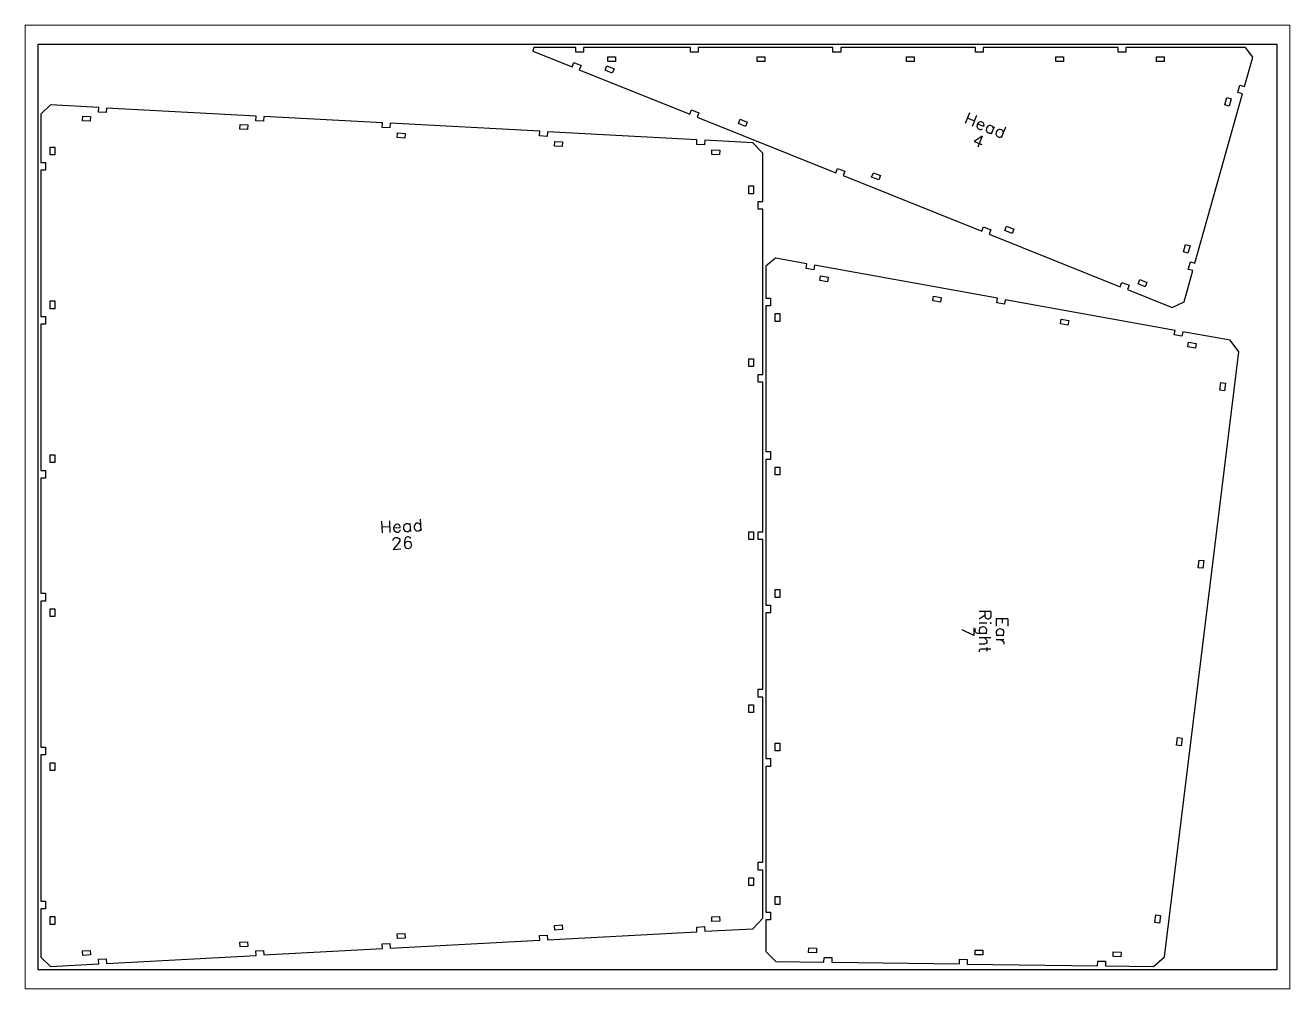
# Paper-space layout 'Layout' of a CAD drawing. Header units: millimetres, sheet in inches. Extents: x 0 to 10.5, y 0 to 8.
# The model-space entities are those that its viewports show. They can reach past a viewport. Long polylines and large blocks are cut down to what shows.
import ezdxf

# ---------------------------------------------------------------- set-up
doc = ezdxf.new("R2010")
doc.units = ezdxf.units.MM
doc.header["$MEASUREMENT"] = 0
for name, color, linetype, true_color in [('ear_right_cuts', 7, 'Continuous', 0xffffff), ('ear_right_marks', 7, 'Continuous', 0xffffff), ('head_cuts', 7, 'Continuous', 0xffffff), ('head_marks', 7, 'Continuous', 0xffffff), ('Sheet', 18, 'Continuous', 0x000000)]:
    doc.layers.add(name, color=color, linetype=linetype, true_color=true_color)

msp = doc.modelspace()

# ---------------------------------------------------------------- linework, layer by layer
at = {"layer": 'ear_right_cuts', "color": 7, "true_color": 0xffffff}
for points in [[(469.93, 453.81), (469.93, 433.3), (472.93, 433.3), (472.93, 428.3), (469.93, 428.3), (469.93, 334.24), (472.93, 334.24), (472.93, 329.24), (469.93, 329.24), (469.93, 235.18), (472.93, 235.18), (472.93, 230.18), (469.93, 230.18), (469.94, 136.12), (472.94, 136.12), (472.94, 131.12), (469.94, 131.12), (469.94, 37.06), (472.94, 37.06), (472.94, 32.06), (469.94, 32.06), (469.94, 11.64), (476.29, 5.2), (507.44, 4.79), (507.48, 7.79), (512.48, 7.73), (512.44, 4.73), (594.87, 3.65), (594.91, 6.65), (599.91, 6.58), (599.87, 3.58), (684.03, 2.48), (684.07, 5.47), (689.07, 5.41), (689.03, 2.41), (720.18, 2), (727.3, 8.22), (775.07, 398.65), (769.59, 406.08), (738.93, 411.61), (738.4, 408.66), (733.48, 409.55), (734.01, 412.5), (624.37, 432.29), (623.84, 429.33), (618.92, 430.22), (619.45, 433.17), (501.38, 454.48), (500.84, 451.53), (495.92, 452.42), (496.46, 455.37), (476.18, 459.03)], [(510.15, 446.8), (509.62, 443.85), (504.7, 444.74), (505.23, 447.69)], [(583.13, 433.63), (582.6, 430.68), (577.68, 431.57), (578.21, 434.52)], [(475.93, 423.3), (478.93, 423.3), (478.93, 418.3), (475.93, 418.3)], [(665.42, 418.78), (664.89, 415.83), (659.97, 416.72), (660.5, 419.67)], [(747.71, 403.93), (747.18, 400.98), (742.26, 401.87), (742.79, 404.82)], [(765.94, 373.42), (762.96, 373.79), (763.56, 378.75), (766.54, 378.39)], [(475.93, 324.24), (478.93, 324.24), (478.93, 319.24), (475.93, 319.24)], [(751.93, 258.93), (748.95, 259.29), (749.56, 264.26), (752.54, 263.89)], [(475.93, 245.18), (478.93, 245.18), (478.93, 240.18), (475.93, 240.18)], [(737.92, 144.44), (734.94, 144.8), (735.55, 149.76), (738.53, 149.4)], [(475.94, 146.12), (478.94, 146.12), (478.94, 141.12), (475.94, 141.12)], [(475.94, 47.06), (478.94, 47.06), (478.94, 42.06), (475.94, 42.06)], [(723.91, 29.94), (720.94, 30.31), (721.54, 35.27), (724.52, 34.91)], [(497.52, 10.93), (497.56, 13.92), (502.56, 13.86), (502.52, 10.86)], [(604.95, 9.51), (604.99, 12.51), (609.99, 12.45), (609.95, 9.45)], [(694.11, 8.34), (694.15, 11.34), (699.15, 11.28), (699.11, 8.28)]]:
    msp.add_lwpolyline(points, close=True, dxfattribs=at)
at = {"layer": 'ear_right_marks', "color": 7, "true_color": 0xffffff}
for points in [[(615.05, 231.13), (607.55, 231.13)], [(611.48, 228.63), (607.55, 226.13)], [(611.48, 227.91), (611.48, 231.13)], [(615.05, 231.13), (615.05, 227.91)], [(604.05, 220.59), (604.05, 215.59)], [(612.55, 223.63), (607.55, 223.63)], [(608.62, 220.77), (607.91, 220.06)], [(609.69, 221.13), (608.62, 220.77)], [(610.41, 221.13), (609.69, 221.13)], [(611.48, 220.77), (610.41, 221.13)], [(611.84, 226.84), (611.48, 227.91)], [(612.19, 220.06), (611.48, 220.77)], [(612.19, 226.48), (611.84, 226.84)], [(612.91, 226.13), (612.19, 226.48)], [(613.62, 226.13), (612.91, 226.13)], [(614.34, 226.48), (613.62, 226.13)], [(614.69, 226.84), (614.34, 226.48)], [(615.05, 227.91), (614.69, 226.84)], [(615.05, 223.98), (614.69, 223.63)], [(614.69, 223.63), (615.05, 223.27)], [(615.41, 223.63), (615.05, 223.98)], [(615.05, 223.27), (615.41, 223.63)], [(626.05, 226.31), (618.55, 226.31)], [(618.55, 226.31), (618.55, 221.66)], [(622.48, 226.31), (622.48, 223.45)], [(626.05, 226.31), (626.05, 221.66)], [(604.05, 215.59), (596.55, 219.16)], [(605.05, 219.34), (605.41, 220.06)], [(605.05, 218.27), (605.05, 219.34)], [(605.41, 217.56), (605.05, 218.27)], [(605.76, 217.2), (605.41, 217.56)], [(606.84, 216.84), (605.76, 217.2)], [(612.55, 216.84), (606.84, 216.84)], [(607.91, 220.06), (607.55, 219.34)], [(607.55, 219.34), (607.55, 218.27)], [(607.55, 218.27), (607.91, 217.56)], [(615.05, 213.98), (607.55, 213.98)], [(607.91, 217.56), (608.62, 216.84)], [(611.12, 213.98), (612.19, 212.91)], [(611.48, 216.84), (612.19, 217.56)], [(612.55, 219.34), (612.19, 220.06)], [(612.19, 217.56), (612.55, 218.27)], [(612.19, 212.91), (612.55, 212.2)], [(612.55, 218.27), (612.55, 219.34)], [(612.55, 212.2), (612.55, 211.13)], [(618.91, 218.81), (618.55, 218.09)], [(618.55, 218.09), (618.55, 217.02)], [(618.55, 217.02), (618.91, 216.31)], [(623.55, 215.59), (618.55, 215.59)], [(623.55, 212.73), (618.55, 212.73)], [(619.62, 219.52), (618.91, 218.81)], [(618.91, 216.31), (619.62, 215.59)], [(620.69, 219.88), (619.62, 219.52)], [(621.41, 219.88), (620.69, 219.88)], [(622.48, 219.52), (621.41, 219.88)], [(621.41, 212.73), (622.48, 212.38)], [(623.19, 218.81), (622.48, 219.52)], [(622.48, 215.59), (623.19, 216.31)], [(622.48, 212.38), (623.19, 211.66)], [(623.55, 218.09), (623.19, 218.81)], [(623.19, 216.31), (623.55, 217.02)], [(623.55, 217.02), (623.55, 218.09)], [(611.12, 210.06), (607.55, 210.06)], [(607.91, 206.48), (607.55, 205.77)], [(607.55, 205.77), (607.55, 205.06)], [(608.98, 206.84), (607.91, 206.48)], [(615.05, 206.84), (608.98, 206.84)], [(612.19, 210.41), (611.12, 210.06)], [(612.55, 211.13), (612.19, 210.41)], [(612.55, 207.91), (612.55, 205.41)], [(623.19, 211.66), (623.55, 210.95)], [(623.55, 210.95), (623.55, 209.88)]]:
    msp.add_lwpolyline(points, dxfattribs=at)
at = {"layer": 'head_cuts', "color": 7, "true_color": 0xffffff}
for points in [[(319.64, 592.64), (344.91, 582.5), (346.03, 585.28), (350.67, 583.42), (349.55, 580.64), (420.89, 552.02), (422.01, 554.81), (426.65, 552.95), (425.54, 550.16), (515.09, 514.24), (516.21, 517.02), (520.85, 515.16), (519.74, 512.38), (609.29, 476.45), (610.41, 479.24), (615.05, 477.38), (613.94, 474.59), (698.62, 440.63), (699.73, 443.41), (704.38, 441.55), (703.26, 438.76), (732.17, 427.17), (739.78, 430.92), (745.43, 451.04), (742.54, 451.85), (743.89, 456.67), (746.78, 455.85), (777.45, 565.14), (774.56, 565.95), (775.91, 570.76), (778.8, 569.95), (784.11, 588.89), (779.48, 595), (702.19, 595), (702.19, 592), (697.19, 592), (697.19, 595), (610.22, 595), (610.22, 592), (605.22, 592), (605.22, 595), (518.24, 595), (518.24, 592), (513.24, 592), (513.24, 595), (426.27, 595), (426.27, 592), (421.27, 592), (421.27, 595), (352.32, 595), (352.32, 592), (347.32, 592), (347.32, 595), (320.1, 595)], [(372.86, 589), (372.86, 586), (367.86, 586), (367.86, 589)], [(469.23, 589), (469.23, 586), (464.23, 586), (464.23, 589)], [(565.6, 589), (565.6, 586), (560.6, 586), (560.6, 589)], [(661.96, 589), (661.96, 586), (656.96, 586), (656.96, 589)], [(726.99, 589), (726.99, 586), (721.99, 586), (721.99, 589)], [(366.2, 580.42), (367.32, 583.21), (371.96, 581.35), (370.84, 578.56)], [(8.34, 2), (39.45, 3.67), (39.28, 6.67), (44.28, 6.94), (44.44, 3.94), (140.95, 9.13), (140.79, 12.13), (145.78, 12.4), (145.94, 9.4), (222.48, 13.52), (222.32, 16.51), (227.31, 16.78), (227.48, 13.79), (323.99, 18.98), (323.83, 21.97), (328.82, 22.24), (328.98, 19.24), (425.49, 24.43), (425.33, 27.43), (430.32, 27.7), (430.48, 24.7), (461.59, 26.38), (467.93, 33.07), (467.93, 64.22), (464.93, 64.22), (464.93, 69.22), (467.93, 69.22), (467.93, 175.84), (464.93, 175.84), (464.93, 180.84), (467.93, 180.84), (467.93, 277.46), (464.93, 277.46), (464.93, 282.46), (467.93, 282.46), (467.93, 379.08), (464.93, 379.08), (464.93, 384.08), (467.93, 384.08), (467.93, 490.7), (464.93, 490.7), (464.93, 495.7), (467.93, 495.7), (467.93, 526.85), (461.59, 533.54), (430.48, 535.22), (430.32, 532.22), (425.33, 532.49), (425.49, 535.49), (328.98, 540.68), (328.82, 537.68), (323.83, 537.95), (323.99, 540.94), (227.48, 546.14), (227.31, 543.14), (222.32, 543.41), (222.48, 546.4), (145.94, 550.52), (145.78, 547.52), (140.79, 547.79), (140.95, 550.79), (44.44, 555.98), (44.28, 552.98), (39.28, 553.25), (39.45, 556.25), (8.34, 557.92), (2, 551.91), (2, 520.76), (5, 520.76), (5, 515.76), (2, 515.76), (2, 421.44), (5, 421.44), (5, 416.44), (2, 416.44), (2, 322.12), (5, 322.12), (5, 317.12), (2, 317.12), (2, 242.8), (5, 242.8), (5, 237.8), (2, 237.8), (2, 143.48), (5, 143.48), (5, 138.48), (2, 138.48), (2, 44.16), (5, 44.16), (5, 39.16), (2, 39.16), (2, 8.01)], [(768.97, 557.13), (766.08, 557.94), (767.43, 562.75), (770.32, 561.94)], [(34.13, 550.53), (33.97, 547.53), (28.98, 547.8), (29.14, 550.79)], [(452.19, 545.94), (453.3, 548.72), (457.94, 546.86), (456.83, 544.07)], [(135.63, 545.07), (135.47, 542.07), (130.48, 542.34), (130.64, 545.33)], [(237.14, 539.61), (236.98, 536.61), (231.98, 536.88), (232.15, 539.88)], [(8, 530.76), (11, 530.76), (11, 525.76), (8, 525.76)], [(338.64, 534.15), (338.48, 531.15), (333.49, 531.42), (333.65, 534.42)], [(440.15, 528.69), (439.99, 525.69), (434.99, 525.96), (435.15, 528.96)], [(538.17, 511.45), (539.29, 514.23), (543.93, 512.37), (542.81, 509.59)], [(461.93, 500.7), (458.93, 500.7), (458.93, 505.7), (461.93, 505.7)], [(624.15, 476.96), (625.27, 479.74), (629.91, 477.88), (628.79, 475.1)], [(742.35, 462.29), (739.46, 463.1), (740.81, 467.91), (743.7, 467.1)], [(710.13, 442.47), (711.25, 445.26), (715.89, 443.4), (714.77, 440.61)], [(8, 431.44), (11, 431.44), (11, 426.44), (8, 426.44)], [(461.93, 389.08), (458.93, 389.08), (458.93, 394.08), (461.93, 394.08)], [(8, 332.12), (11, 332.12), (11, 327.12), (8, 327.12)], [(461.93, 277.46), (458.93, 277.46), (458.93, 282.46), (461.93, 282.46)], [(8, 232.8), (11, 232.8), (11, 227.8), (8, 227.8)], [(461.93, 165.84), (458.93, 165.84), (458.93, 170.84), (461.93, 170.84)], [(8, 133.48), (11, 133.48), (11, 128.48), (8, 128.48)], [(461.93, 54.22), (458.93, 54.22), (458.93, 59.22), (461.93, 59.22)], [(8, 34.16), (11, 34.16), (11, 29.16), (8, 29.16)], [(435.15, 30.96), (434.99, 33.96), (439.99, 34.23), (440.15, 31.23)], [(333.65, 25.5), (333.49, 28.5), (338.48, 28.77), (338.64, 25.77)], [(130.64, 14.59), (130.48, 17.58), (135.47, 17.85), (135.63, 14.85)], [(232.15, 20.05), (231.98, 23.04), (236.98, 23.31), (237.14, 20.31)], [(29.14, 9.13), (28.98, 12.12), (33.97, 12.39), (34.13, 9.4)]]:
    msp.add_lwpolyline(points, close=True, dxfattribs=at)
at = {"layer": 'head_marks', "color": 7, "true_color": 0xffffff}
for points in [[(601.28, 552.9), (598.49, 545.94)], [(599.95, 549.58), (604.59, 547.72)], [(605.92, 551.04), (603.13, 544.08)], [(608.17, 547.06), (607.25, 546.66)], [(608.97, 547.12), (608.17, 547.06)], [(609.96, 546.72), (608.97, 547.12)], [(610.49, 546.12), (609.96, 546.72)], [(606.25, 545.13), (606.18, 544.01)], [(606.18, 544.01), (606.58, 543.08)], [(606.52, 545.8), (606.25, 545.13)], [(607.25, 546.66), (606.52, 545.8)], [(606.52, 545.8), (610.49, 544.2)], [(606.58, 543.08), (607.11, 542.48)], [(607.11, 542.48), (608.1, 542.08)], [(608.1, 542.08), (608.9, 542.15)], [(608.9, 542.15), (609.83, 542.54)], [(610.69, 545.66), (610.49, 546.12)], [(610.49, 544.2), (610.76, 544.86)], [(610.76, 544.86), (610.69, 545.66)], [(612.22, 542.74), (612.15, 541.61)], [(612.15, 541.61), (612.55, 540.68)], [(612.48, 543.4), (612.22, 542.74)], [(613.21, 544.27), (612.48, 543.4)], [(612.55, 540.68), (613.08, 540.09)], [(613.08, 540.09), (614.07, 539.69)], [(614.14, 544.66), (613.21, 544.27)], [(614.07, 539.69), (614.87, 539.75)], [(614.94, 544.73), (614.14, 544.66)], [(614.87, 539.75), (615.79, 540.15)], [(615.93, 544.33), (614.94, 544.73)], [(617.26, 543.8), (615.4, 539.16)], [(616.46, 543.73), (615.93, 544.33)], [(616.86, 542.8), (616.46, 543.73)], [(618.51, 540.21), (618.45, 539.09)], [(618.45, 539.09), (618.84, 538.16)], [(618.78, 540.88), (618.51, 540.21)], [(619.51, 541.74), (618.78, 540.88)], [(620.44, 542.14), (619.51, 541.74)], [(621.24, 542.2), (620.44, 542.14)], [(622.23, 541.8), (621.24, 542.2)], [(624.49, 543.59), (621.69, 536.63)], [(622.76, 541.21), (622.23, 541.8)], [(623.16, 540.28), (622.76, 541.21)], [(609.62, 537.7), (604.44, 534.39)], [(604.44, 534.39), (609.41, 532.4)], [(609.62, 537.7), (606.83, 530.74)], [(618.84, 538.16), (619.37, 537.56)], [(619.37, 537.56), (620.37, 537.16)], [(620.37, 537.16), (621.16, 537.23)], [(621.16, 537.23), (622.09, 537.62)], [(221.95, 289.27), (222.35, 281.79)], [(222.14, 285.71), (227.13, 285.98)], [(226.94, 289.54), (227.34, 282.05)], [(229.98, 286.13), (229.68, 285.04)], [(230.66, 286.88), (229.98, 286.13)], [(231.35, 287.28), (230.66, 286.88)], [(232.42, 287.33), (231.35, 287.28)], [(233.15, 287.02), (232.42, 287.33)], [(233.53, 286.68), (233.15, 287.02)], [(233.93, 285.98), (233.53, 286.68)], [(233.96, 285.27), (233.93, 285.98)], [(236.4, 286.48), (236.1, 285.39)], [(237.08, 287.23), (236.4, 286.48)], [(237.77, 287.62), (237.08, 287.23)], [(238.84, 287.68), (237.77, 287.62)], [(239.57, 287.36), (238.84, 287.68)], [(240.33, 286.69), (239.57, 287.36)], [(240.27, 287.76), (240.54, 282.76)], [(243.18, 286.84), (242.88, 285.75)], [(242.88, 285.75), (242.92, 285.04)], [(243.85, 287.59), (243.18, 286.84)], [(244.55, 287.99), (243.85, 287.59)], [(245.62, 288.04), (244.55, 287.99)], [(246.35, 287.73), (245.62, 288.04)], [(247.1, 287.05), (246.35, 287.73)], [(246.91, 290.62), (247.31, 283.13)], [(229.39, 277.23), (229.71, 277.96)], [(229.68, 285.04), (233.96, 285.27)], [(229.68, 285.04), (229.72, 284.33)], [(229.71, 277.96), (230.04, 278.34)], [(229.72, 284.33), (230.14, 283.28)], [(230.04, 278.34), (230.74, 278.73)], [(230.14, 283.28), (230.89, 282.6)], [(230.74, 278.73), (232.17, 278.81)], [(230.89, 282.6), (231.62, 282.28)], [(231.62, 282.28), (232.69, 282.34)], [(232.17, 278.81), (232.9, 278.49)], [(232.69, 282.34), (233.38, 282.74)], [(232.9, 278.49), (233.27, 278.15)], [(233.27, 278.15), (233.67, 277.46)], [(233.38, 282.74), (234.06, 283.49)], [(233.67, 277.46), (233.71, 276.75)], [(236.1, 285.39), (236.14, 284.67)], [(236.14, 284.67), (236.56, 283.62)], [(236.56, 283.62), (237.31, 282.95)], [(236.88, 277.63), (236.62, 275.83)], [(237.53, 278.74), (236.88, 277.63)], [(237.31, 282.95), (238.04, 282.63)], [(238.58, 279.15), (237.53, 278.74)], [(238.04, 282.63), (239.11, 282.69)], [(239.3, 279.19), (238.58, 279.15)], [(239.11, 282.69), (239.8, 283.08)], [(240.39, 278.89), (239.3, 279.19)], [(239.8, 283.08), (240.48, 283.83)], [(240.78, 278.2), (240.39, 278.89)], [(242.92, 285.04), (243.33, 283.99)], [(243.33, 283.99), (244.08, 283.31)], [(244.08, 283.31), (244.82, 282.99)], [(244.82, 282.99), (245.89, 283.05)], [(245.89, 283.05), (246.58, 283.45)], [(246.58, 283.45), (247.25, 284.2)], [(232.73, 274.9), (229.36, 271.15)], [(229.36, 271.15), (234.35, 271.42)], [(229.41, 276.87), (229.39, 277.23)], [(233.39, 276.01), (232.73, 274.9)], [(233.71, 276.75), (233.39, 276.01)], [(236.62, 275.83), (236.71, 274.05)], [(237.01, 275.13), (236.71, 274.05)], [(236.71, 274.05), (237.15, 272.64)], [(237.69, 275.89), (237.01, 275.13)], [(237.15, 272.64), (237.9, 271.96)], [(238.74, 276.3), (237.69, 275.89)], [(237.9, 271.96), (238.99, 271.66)], [(239.09, 276.32), (238.74, 276.3)], [(238.99, 271.66), (239.34, 271.68)], [(240.18, 276.02), (239.09, 276.32)], [(239.34, 271.68), (240.39, 272.1)], [(240.94, 275.35), (240.18, 276.02)], [(240.39, 272.1), (241.07, 272.85)], [(241.35, 274.3), (240.94, 275.35)], [(241.07, 272.85), (241.37, 273.94)], [(241.37, 273.94), (241.35, 274.3)]]:
    msp.add_lwpolyline(points, dxfattribs=at)
at = {"layer": 'Sheet', "color": 18, "true_color": 0x000000}
msp.add_lwpolyline([(0, 0), (800, 0), (800, 597), (0, 597)], close=True, dxfattribs=at)

psp = doc.layouts.new('Layout')

# ---------------------------------------------------------------- viewports
at = {"layer": '0'}
psp.add_viewport(center=(5.25, 4), size=(10.5, 8), view_center_point=(400, 298.5), view_height=621.71429, dxfattribs=at)

doc.saveas('drawing.dxf')
